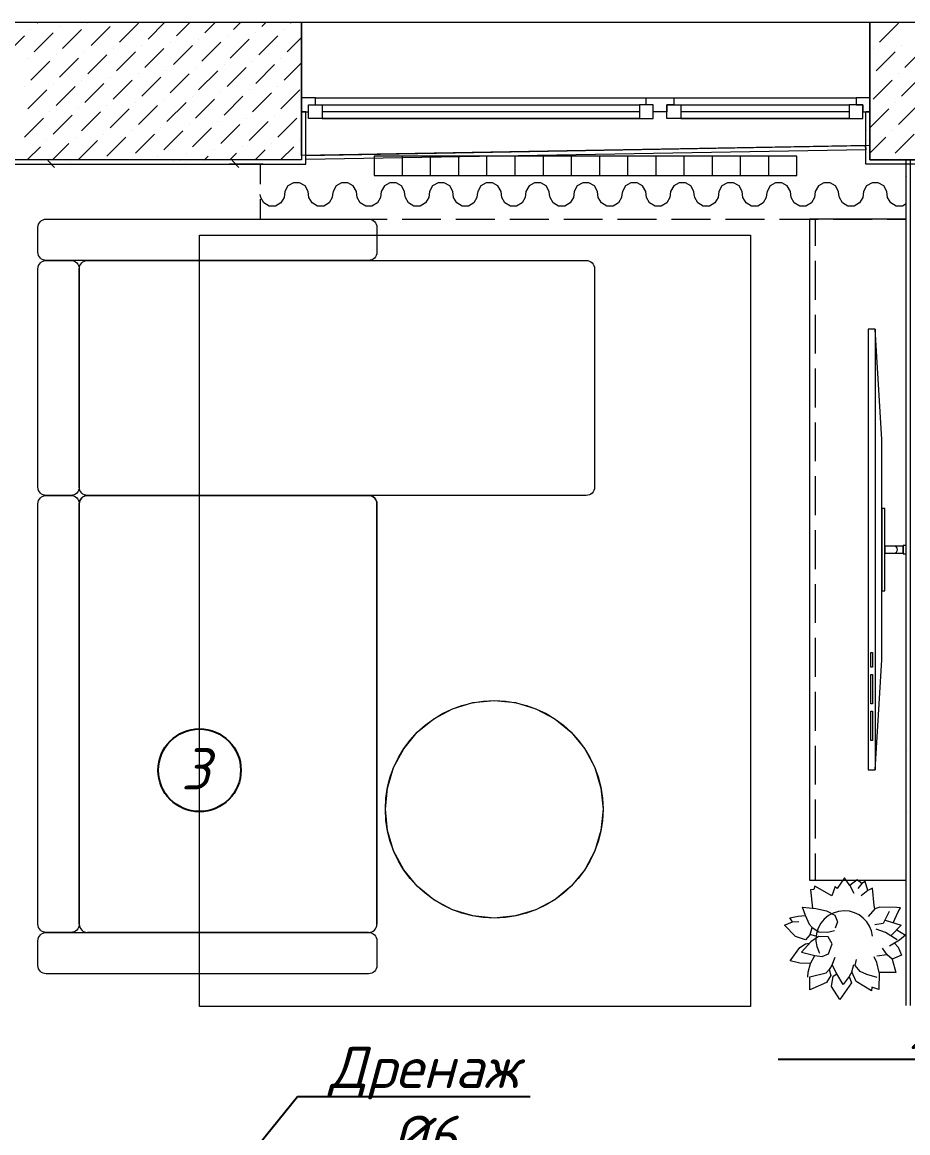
# Model space of a CAD drawing. Header units: millimetres. Extents: x 3082 to 230946, y 1570 to 312844.
# Drawn here: x 46349 to 49563, y 120933 to 124965 of the extents above; entities that cross this region are included whole.
import ezdxf
from ezdxf import colors
from ezdxf.entities.mleader import LeaderData, LeaderLine
from ezdxf.math import Vec2, Vec3

# ---------------------------------------------------------------- set-up
doc = ezdxf.new("R2010")
doc.units = ezdxf.units.MM
for name, color, linetype in [('PDF2_!штукатурка', 7, 'Continuous'), ('PDF2_06_3 Размеры потолка', 7, 'Continuous'), ('кондиционирование', 5, 'Continuous')]:
    doc.layers.add(name, color=color, linetype=linetype)
for name, color, linetype, true_color in [('PDF2_02_01 Стены несущие', 8, 'Continuous', 0x7e7e7e), ('PDF2_02_02 Перегородки', 8, 'Continuous', 0x7e7e7e), ('PDF2_02_04 Стояки отопления', 253, 'Continuous', 0xaaaaaa), ('PDF2_04_1 Мебель', 253, 'Continuous', 0xaaaaaa), ('PDF2_04_3 Декор', 253, 'Continuous', 0xaaaaaa)]:
    doc.layers.add(name, color=color, linetype=linetype, true_color=true_color)
doc.styles.add('ls_200', font='isocpeui.ttf', dxfattribs={"height": 200})

# ---------------------------------------------------------------- blocks, each defined once
blk = doc.blocks.new('ереьтекркер')
at = {"layer": 'PDF2_!штукатурка', "lineweight": 15}
for points in [[(4267, 6765.3), (4267, 6924), (4252, 6924), (4252, 6749), (3033, 6749), (3033, 6948.9), (3018, 6948.9), (3018, 6798)], [(3018, 6783), (3018, 6734), (3033, 6734), (4252, 6734), (4267, 6734), (4267, 6750.3), (4266.8, 6765.3)]]:
    blk.add_lwpolyline(points, dxfattribs=at)
blk.add_lwpolyline([(6299, 6785.8), (6298.8, 6800.8), (6299, 6800.8), (6299, 6924.3), (6314, 6924.3), (6314, 6749), (7524, 6749), (7524, 6912), (7539, 6912), (7539, 6778.2), (7539.2, 6763.2), (7539, 6763.2), (7539, 6734), (7524, 6734), (6314, 6734), (6299, 6734)], close=True, dxfattribs=at)
at = {"layer": 'PDF2_!штукатурка', "color": 8, "lineweight": 15, "true_color": 0x7e7e7e}
for points in [[(6302.4, 6857.5), (6302.4, 6857.5)], [(6309.8, 6818.9), (6309.8, 6818.9)], [(3241.1, 6749), (3241.1, 6749)], [(3340, 6744.7), (3340, 6744.7)], [(3411.9, 6740.4), (3411.9, 6740.4)], [(3785.4, 6744.7), (3785.4, 6744.7)], [(3831, 6740.2), (3831, 6740.2)], [(3896.8, 6744.7), (3896.8, 6744.7)]]:
    blk.add_lwpolyline(points, dxfattribs=at)
at = {"layer": 'PDF2_!штукатурка', "color": 151, "lineweight": 9, "true_color": 0x97c8ff}
blk.add_lwpolyline([(4267, 6750.3), (4266.8, 6765.3), (6298.8, 6800.8), (6299, 6785.8)], close=True, dxfattribs=at)
at = {"layer": 'PDF2_02_01 Стены несущие', "color": 7, "lineweight": 15}
for points in [[(4252, 7249), (4252, 6749), (3033, 6749), (3033, 7249), (4252, 7249), (4252, 6974), (4252, 6924), (4252, 6765)], [(7524, 7249), (7524, 6749), (6314, 6749), (6314, 7249), (7524, 7249), (7524, 6962), (7524, 6912), (7524, 6778)], [(6314, 7249), (6314, 6974), (6314, 6924), (6314, 6801)]]:
    blk.add_lwpolyline(points, dxfattribs=at)
at = {"layer": 'PDF2_02_01 Стены несущие', "lineweight": 15}
for points in [[(3269.2, 7222), (3269.2, 7222)], [(3292.2, 7245), (3296.3, 7249)], [(3372.7, 7233.5), (3372.7, 7233.5)], [(3384.1, 7153), (3453.1, 7222)], [(3476.1, 7245), (3476.1, 7245)], [(3487.6, 7164.5), (3556.5, 7233.5)], [(3591, 7176), (3659.9, 7245)], [(3694.4, 7187.5), (3755.9, 7249)], [(3797.8, 7199), (3847.8, 7249)], [(3901.2, 7210.5), (3939.8, 7249)], [(4004.6, 7222), (4031.7, 7249)], [(4108, 7233.5), (4123.6, 7249)], [(4188.5, 7222), (4188.5, 7222)], [(4211.5, 7245), (4215.5, 7249)], [(6314, 7233.3), (6314.2, 7233.5)], [(6348.7, 7176), (6417.6, 7245)], [(3177.3, 7130), (3246.3, 7199)], [(3280.7, 7141.5), (3349.7, 7210.5)], [(3878.2, 7187.5), (3878.2, 7187.5)], [(3981.7, 7199), (3981.7, 7199)], [(3993.1, 7118.6), (4062.1, 7187.5)], [(4085.1, 7210.5), (4085.1, 7210.5)], [(4096.6, 7130), (4165.5, 7199)], [(4200, 7141.5), (4252, 7193.6)], [(3464.6, 7141.5), (3464.6, 7141.5)], [(3568, 7153), (3568, 7153)], [(3579.5, 7072.6), (3648.4, 7141.5)], [(3671.4, 7164.5), (3671.4, 7164.5)], [(3682.9, 7084.1), (3751.8, 7153)], [(3774.8, 7176), (3774.8, 7176)], [(3786.3, 7095.6), (3855.3, 7164.5)], [(3889.7, 7107.1), (3958.7, 7176)], [(6325.7, 7153), (6325.7, 7153)], [(6337.2, 7072.6), (6406.1, 7141.5)], [(6429.1, 7164.5), (6429.1, 7164.5)], [(6440.6, 7084.1), (6509.6, 7153)], [(3257.7, 7118.6), (3257.7, 7118.6)], [(3269.2, 7038.1), (3338.2, 7107.1)], [(3361.2, 7130), (3361.2, 7130)], [(3372.7, 7049.6), (3441.6, 7118.6)], [(3476.1, 7061.1), (3545, 7130)], [(4073.6, 7107.1), (4073.6, 7107.1)], [(4177, 7118.6), (4177, 7118.6)], [(4188.5, 7038.1), (4252, 7101.7)], [(3659.9, 7061.1), (3659.9, 7061.1)], [(3763.3, 7072.6), (3763.3, 7072.6)], [(3774.8, 6992.2), (3843.8, 7061.1)], [(3866.7, 7084.1), (3866.7, 7084.1)], [(3878.2, 7003.6), (3947.2, 7072.6)], [(3970.2, 7095.6), (3970.2, 7095.6)], [(3981.7, 7015.1), (4050.6, 7084.1)], [(4085.1, 7026.6), (4154, 7095.6)], [(6417.6, 7061.1), (6417.6, 7061.1)], [(3349.7, 7026.6), (3349.7, 7026.6)], [(3453.1, 7038.1), (3453.1, 7038.1)], [(3464.6, 6957.7), (3533.5, 7026.6)], [(3556.5, 7049.6), (3556.5, 7049.6)], [(3568, 6969.2), (3636.9, 7038.1)], [(3671.4, 6980.7), (3740.4, 7049.6)], [(6314.2, 7049.6), (6314.2, 7049.6)], [(6325.7, 6969.2), (6394.7, 7038.1)], [(6429.1, 6980.7), (6498.1, 7049.6)], [(3246.3, 7015.1), (3246.3, 7015.1)], [(3257.7, 6934.7), (3326.7, 7003.6)], [(3361.2, 6946.2), (3430.1, 7015.1)], [(3855.3, 6980.7), (3855.3, 6980.7)], [(3958.7, 6992.2), (3958.7, 6992.2)], [(3970.2, 6911.7), (4039.1, 6980.7)], [(4062.1, 7003.6), (4062.1, 7003.6)], [(4073.6, 6923.2), (4142.5, 6992.2)], [(4165.5, 7015.1), (4165.5, 7015.1)], [(4177, 6934.7), (4245.9, 7003.6)], [(3545, 6946.2), (3545, 6946.2)], [(3648.4, 6957.7), (3648.4, 6957.7)], [(3659.9, 6877.3), (3728.9, 6946.2)], [(3751.8, 6969.2), (3751.8, 6969.2)], [(3763.3, 6888.7), (3832.3, 6957.7)], [(3866.7, 6900.2), (3935.7, 6969.2)], [(6406.1, 6957.7), (6406.1, 6957.7)], [(6417.6, 6877.3), (6486.6, 6946.2)], [(3246.3, 6831.3), (3315.2, 6900.2)], [(3338.2, 6923.2), (3338.2, 6923.2)], [(3349.7, 6842.8), (3418.6, 6911.7)], [(3441.6, 6934.7), (3441.6, 6934.7)], [(3453.1, 6854.3), (3522, 6923.2)], [(3556.5, 6865.8), (3625.4, 6934.7)], [(4050.6, 6900.2), (4050.6, 6900.2)], [(4154, 6911.7), (4154, 6911.7)], [(4165.5, 6831.3), (4234.4, 6900.2)], [(6314.2, 6865.8), (6383.2, 6934.7)], [(3740.4, 6865.8), (3740.4, 6865.8)], [(3843.8, 6877.3), (3843.8, 6877.3)], [(3855.3, 6796.8), (3924.2, 6865.8)], [(3947.2, 6888.7), (3947.2, 6888.7)], [(3958.7, 6808.3), (4027.6, 6877.3)], [(4062.1, 6819.8), (4131, 6888.7)], [(3326.7, 6819.8), (3326.7, 6819.8)], [(3430.1, 6831.3), (3430.1, 6831.3)], [(3441.6, 6750.9), (3510.5, 6819.8)], [(3533.5, 6842.8), (3533.5, 6842.8)], [(3545, 6762.3), (3614, 6831.3)], [(3636.9, 6854.3), (3636.9, 6854.3)], [(3648.4, 6773.8), (3717.4, 6842.8)], [(3751.8, 6785.3), (3820.8, 6854.3)], [(4245.9, 6819.8), (4245.9, 6819.8)], [(6314, 6773.7), (6371.7, 6831.3)], [(6394.7, 6854.3), (6394.7, 6854.3)], [(6406.1, 6773.8), (6475.1, 6842.8)], [(3255.9, 6749), (3303.7, 6796.8)], [(3347.8, 6749), (3407.1, 6808.3)], [(3935.7, 6785.3), (3935.7, 6785.3)], [(4039.1, 6796.8), (4039.1, 6796.8)], [(4083.2, 6749), (4119.5, 6785.3)], [(4142.5, 6808.3), (4142.5, 6808.3)], [(4175.2, 6749), (4223, 6796.8)], [(3625.4, 6750.9), (3625.4, 6750.9)], [(3728.9, 6762.3), (3728.9, 6762.3)], [(3807.5, 6749), (3809.3, 6750.9)], [(3832.3, 6773.8), (3832.3, 6773.8)], [(3899.4, 6749), (3912.7, 6762.3)], [(3991.3, 6749), (4016.1, 6773.8)], [(6383.2, 6750.9), (6383.2, 6750.9)]]:
    blk.add_lwpolyline(points, dxfattribs=at)
at = {"layer": 'PDF2_02_01 Стены несущие', "color": 151, "lineweight": 9, "true_color": 0x97c8ff}
for points in [[(4277, 6949), (4302, 6949), (4302, 6974), (4252, 6974), (4252, 7249), (6314, 7249), (6314, 6974), (6264, 6974), (6264, 6949), (6289, 6949), (6289, 6924), (6314, 6924), (6314, 6801), (4252, 6765), (4252, 6924), (4277, 6924)], [(4252, 6924), (4252, 6974)], [(4327, 6899), (4277, 6899), (4277, 6949), (4327, 6949), (4327, 6899), (5477.6, 6899), (5527.6, 6899), (5527.6, 6949), (5477.6, 6949), (5477.6, 6899)], [(5552.6, 6974), (5602.6, 6974), (5602.6, 6949), (5577.6, 6949), (5577.6, 6924), (5552.6, 6924), (5527.6, 6924), (5527.6, 6949), (5502.6, 6949), (5502.6, 6974)], [(5627.6, 6899), (5577.6, 6899), (5577.6, 6949), (5627.6, 6949), (5627.6, 6899), (6239, 6899), (6289, 6899), (6289, 6949), (6239, 6949), (6239, 6899)], [(6314, 6924), (6314, 6974)]]:
    blk.add_lwpolyline(points, close=True, dxfattribs=at)
for points in [[(4302, 6974), (5502.6, 6974)], [(4327, 6949), (5477.6, 6949)], [(5602.6, 6974), (6264, 6974)], [(5627.6, 6949), (6239, 6949)], [(5477.6, 6924), (4327, 6924)], [(6239, 6924), (5627.6, 6924)]]:
    blk.add_lwpolyline(points, dxfattribs=at)
at = {"layer": 'PDF2_02_02 Перегородки', "color": 7, "lineweight": 15}
blk.add_lwpolyline([(6460.4, 6749), (6460.4, 3397, 0.414187), (7060.4, 2797), (7990.1, 2797), (8040.1, 2797), (8040.1, 2782), (7060.4, 2782, -0.414207), (6445.4, 3397), (6445.4, 6749), (6575.4, 6749), (6575.4, 3397, 0.414201), (7060.4, 2912), (8052.1, 2912), (8052.1, 2897), (7990.1, 2897), (7060.4, 2897, -0.414225), (6560.4, 3397), (6560.4, 6749)], format="xyb", dxfattribs=at)
at = {"layer": 'PDF2_02_02 Перегородки', "lineweight": 15}
for points in [[(6448.2, 6687.1), (6448.2, 6687.1)], [(6446, 6462.9), (6446, 6462.9)], [(6451.3, 4606.2), (6451.3, 4606.2)], [(6449.2, 4382), (6449.2, 4382)], [(6447, 4157.7), (6447, 4157.7)]]:
    blk.add_lwpolyline(points, dxfattribs=at)
at = {"layer": 'PDF2_02_04 Стояки отопления', "lineweight": 5}
blk.add_lwpolyline([(6049.5, 6762.8), (4515.5, 6762.8), (4515.5, 6692.9), (6049.5, 6692.9)], close=True, dxfattribs=at)
for points in [[(4617.8, 6692.9), (4617.8, 6762.8)], [(4720.1, 6692.9), (4720.1, 6762.8)], [(4822.3, 6692.9), (4822.3, 6762.8)], [(4924.6, 6692.9), (4924.6, 6762.8)], [(5026.9, 6692.9), (5026.9, 6762.8)], [(5129.1, 6692.9), (5129.1, 6762.8)], [(5231.4, 6692.9), (5231.4, 6762.8)], [(5333.7, 6692.9), (5333.7, 6762.8)], [(5435.9, 6692.9), (5435.9, 6762.8)], [(5538.2, 6692.9), (5538.2, 6762.8)], [(5640.5, 6692.9), (5640.5, 6762.8)], [(5742.7, 6692.9), (5742.7, 6762.8)], [(5845, 6692.9), (5845, 6762.8)], [(5947.3, 6692.9), (5947.3, 6762.8)]]:
    blk.add_lwpolyline(points, dxfattribs=at)
at = {"layer": 'PDF2_04_1 Мебель', "lineweight": 5}
for points in [[(4102, 6734), (4102, 6661.3)], [(6445.4, 6589), (6432.1, 6581.3), (6409.5, 6581.3), (6389.8, 6592.7), (6378.5, 6612.3), (6377, 6623.6), (6375.5, 6634.9), (6364.2, 6654.5), (6344.6, 6665.9), (6322, 6665.9), (6302.3, 6654.5), (6291, 6634.9), (6289.5, 6623.6), (6288, 6612.3), (6276.7, 6592.7), (6257.1, 6581.3), (6234.5, 6581.3), (6214.8, 6592.7), (6203.5, 6612.3), (6202, 6623.6), (6200.5, 6634.9), (6189.2, 6654.5), (6169.6, 6665.9), (6147, 6665.9), (6127.3, 6654.5), (6116, 6634.9), (6114.5, 6623.6), (6113, 6612.3), (6101.7, 6592.7), (6082.1, 6581.3), (6059.5, 6581.3), (6039.8, 6592.7), (6028.5, 6612.3), (6027, 6623.6), (6025.5, 6634.9), (6014.2, 6654.5), (5994.6, 6665.9), (5972, 6665.9), (5952.3, 6654.5), (5941, 6634.9), (5939.5, 6623.6), (5938, 6612.3), (5926.7, 6592.7), (5907.1, 6581.3), (5884.5, 6581.3), (5864.8, 6592.7), (5853.5, 6612.3), (5852, 6623.6), (5850.5, 6634.9), (5839.2, 6654.5), (5819.6, 6665.9), (5797, 6665.9), (5777.3, 6654.5), (5766, 6634.9), (5764.5, 6623.6), (5763, 6612.3), (5751.7, 6592.7), (5732.1, 6581.3), (5709.5, 6581.3), (5689.8, 6592.7), (5678.5, 6612.3), (5677, 6623.6), (5675.5, 6634.9), (5664.2, 6654.5), (5644.6, 6665.9), (5622, 6665.9), (5602.3, 6654.5), (5591, 6634.9), (5589.5, 6623.6), (5588, 6612.3), (5576.7, 6592.7), (5557.1, 6581.3), (5534.5, 6581.3), (5514.8, 6592.7), (5503.5, 6612.3), (5502, 6623.6), (5500.5, 6634.9), (5489.2, 6654.5), (5469.6, 6665.9), (5447, 6665.9), (5427.3, 6654.5), (5416, 6634.9), (5414.5, 6623.6), (5413, 6612.3), (5401.7, 6592.7), (5382.1, 6581.3), (5359.5, 6581.3), (5339.8, 6592.7), (5328.5, 6612.3), (5327, 6623.6), (5325.5, 6634.9), (5314.2, 6654.5), (5294.6, 6665.9), (5272, 6665.9), (5252.3, 6654.5), (5241, 6634.9), (5239.5, 6623.6), (5238, 6612.3), (5226.7, 6592.7), (5207.1, 6581.3), (5184.5, 6581.3), (5164.8, 6592.7), (5153.5, 6612.3), (5152, 6623.6), (5150.5, 6634.9), (5139.2, 6654.5), (5119.6, 6665.9), (5097, 6665.9), (5077.3, 6654.5), (5066, 6634.9), (5064.5, 6623.6), (5063, 6612.3), (5051.7, 6592.7), (5032.1, 6581.3), (5009.5, 6581.3), (4989.8, 6592.7), (4978.5, 6612.3), (4977, 6623.6), (4975.5, 6634.9), (4964.2, 6654.5), (4944.6, 6665.9), (4922, 6665.9), (4902.3, 6654.5), (4891, 6634.9), (4889.5, 6623.6), (4888, 6612.3), (4876.7, 6592.7), (4857.1, 6581.3), (4834.5, 6581.3), (4814.8, 6592.7), (4803.5, 6612.3), (4802, 6623.6), (4800.5, 6634.9), (4789.2, 6654.5), (4769.6, 6665.9), (4747, 6665.9), (4727.3, 6654.5), (4716, 6634.9), (4714.5, 6623.6), (4713, 6612.3), (4701.7, 6592.7), (4682.1, 6581.3), (4659.5, 6581.3), (4639.8, 6592.7), (4628.5, 6612.3), (4627, 6623.6), (4625.5, 6634.9), (4614.2, 6654.5), (4594.6, 6665.9), (4572, 6665.9), (4552.3, 6654.5), (4541, 6634.9), (4539.5, 6623.6), (4538, 6612.3), (4526.7, 6592.7), (4507.1, 6581.3), (4484.5, 6581.3), (4464.8, 6592.7), (4453.5, 6612.3), (4452, 6623.6), (4450.5, 6634.9), (4439.2, 6654.5), (4419.6, 6665.9), (4397, 6665.9), (4377.3, 6654.5), (4366, 6634.9), (4364.5, 6623.6), (4363, 6612.3), (4351.7, 6592.7), (4332.1, 6581.3), (4309.5, 6581.3), (4289.8, 6592.7), (4278.5, 6612.3), (4277, 6623.6), (4275.5, 6634.9), (4264.2, 6654.5), (4244.6, 6665.9), (4222, 6665.9), (4202.3, 6654.5), (4191, 6634.9), (4189.5, 6623.6), (4188, 6612.3), (4176.7, 6592.7), (4157.1, 6581.3), (4134.5, 6581.3), (4114.8, 6592.7), (4103.5, 6612.3), (4102, 6623.6)], [(4102, 6623.6), (4102, 6623.6)], [(4277, 6623.6), (4277, 6623.6)], [(4277, 6623.6), (4277, 6623.6)], [(4452, 6623.6), (4452, 6623.6)], [(4452, 6623.6), (4452, 6623.6)], [(4627, 6623.6), (4627, 6623.6)], [(4627, 6623.6), (4627, 6623.6)], [(4802, 6623.6), (4802, 6623.6)], [(4802, 6623.6), (4802, 6623.6)], [(4977, 6623.6), (4977, 6623.6)], [(4977, 6623.6), (4977, 6623.6)], [(5152, 6623.6), (5152, 6623.6)], [(5152, 6623.6), (5152, 6623.6)], [(5327, 6623.6), (5327, 6623.6)], [(5327, 6623.6), (5327, 6623.6)], [(5502, 6623.6), (5502, 6623.6)], [(5502, 6623.6), (5502, 6623.6)], [(5677, 6623.6), (5677, 6623.6)], [(5677, 6623.6), (5677, 6623.6)], [(5852, 6623.6), (5852, 6623.6)], [(5852, 6623.6), (5852, 6623.6)], [(6027, 6623.6), (6027, 6623.6)], [(6027, 6623.6), (6027, 6623.6)], [(6202, 6623.6), (6202, 6623.6)], [(6202, 6623.6), (6202, 6623.6)], [(6377, 6623.6), (6377, 6623.6)], [(6377, 6623.6), (6377, 6623.6)], [(4102, 6606.8), (4102, 6534), (4170.6, 6534)], [(4225.1, 6534), (4366.2, 6534)], [(4420.7, 6534), (4561.8, 6534)], [(4616.3, 6534), (4757.5, 6534)], [(4812, 6534), (4953.1, 6534)], [(5007.6, 6534), (5148.7, 6534)], [(5203.2, 6534), (5344.3, 6534)], [(5398.8, 6534), (5539.9, 6534)], [(5594.4, 6534), (5735.5, 6534)], [(5790, 6534), (5931.1, 6534)], [(5985.6, 6534), (6126.7, 6534)], [(6145.4, 6534), (6095.4, 6534), (6095.4, 6437.1)], [(6115.4, 6534), (6115.4, 6437.1)], [(6181.2, 6534), (6322.3, 6534)], [(6341, 6534), (6199.9, 6534)], [(6376.8, 6534), (6445.4, 6534)], [(6445.4, 6437.1), (6445.4, 6534), (6395.5, 6534)], [(6095.4, 6382.6), (6095.4, 6241.5)], [(6115.4, 6382.6), (6115.4, 6241.5)], [(6445.4, 6241.5), (6445.4, 6382.6)], [(6095.4, 6187), (6095.4, 6045.9)], [(6115.4, 6187), (6115.4, 6045.9)], [(6445.4, 6045.9), (6445.4, 6187)], [(6332.9, 6134), (6332.9, 4534)], [(6095.4, 5991.4), (6095.4, 5850.3)], [(6115.4, 5991.4), (6115.4, 5850.3)], [(6445.4, 5850.3), (6445.4, 5991.4)], [(6095.4, 5795.8), (6095.4, 5654.7)], [(6115.4, 5795.8), (6115.4, 5654.7)], [(6445.4, 5654.7), (6445.4, 5795.8)], [(6095.4, 5600.2), (6095.4, 5459.1)], [(6115.4, 5600.2), (6115.4, 5459.1)], [(6445.4, 5459.1), (6445.4, 5600.2)], [(6095.4, 5404.6), (6095.4, 5263.5)], [(6115.4, 5404.6), (6115.4, 5263.5)], [(6445.4, 5263.5), (6445.4, 5404.6)], [(6095.4, 5209), (6095.4, 5067.9)], [(6115.4, 5209), (6115.4, 5067.9)], [(6445.4, 5067.9), (6445.4, 5209)], [(6095.4, 5013.4), (6095.4, 4872.2)], [(6115.4, 5013.4), (6115.4, 4872.2)], [(6445.4, 4872.2), (6445.4, 5013.4)], [(6095.4, 4817.7), (6095.4, 4676.6)], [(6115.4, 4817.7), (6115.4, 4676.6)], [(6445.4, 4676.6), (6445.4, 4817.7)], [(6095.4, 4622.1), (6095.4, 4481)], [(6115.4, 4622.1), (6115.4, 4481)], [(6445.4, 4481), (6445.4, 4622.1)], [(6095.4, 4426.5), (6095.4, 4285.4)], [(6115.4, 4426.5), (6115.4, 4285.4)], [(6445.4, 4285.4), (6445.4, 4426.5)], [(6095.4, 4230.9), (6095.4, 4134), (6145.4, 4134)], [(6115.4, 4230.9), (6115.4, 4134)], [(6395.5, 4134), (6445.4, 4134), (6445.4, 4230.9)], [(6199.9, 4134), (6341, 4134)]]:
    blk.add_lwpolyline(points, dxfattribs=at)
for points in [[(3295, 6504, -0.414), (3325, 6534), (4495, 6534, -0.414625), (4525, 6504), (4525, 6414, -0.414625), (4495, 6384), (3325, 6384), (3415, 6384, -0.414625), (3445, 6354, -0.414), (3475, 6384), (5285, 6384, -0.414625), (5315, 6354), (5315, 5560.8, -0.414625), (5285, 5530.8), (3475, 5530.8, -0.414), (3445, 5560.8, -0.414625), (3415, 5530.8, -0.414563), (3445, 5500.8, -0.413938), (3475, 5530.8, 0.413938), (3445, 5500.8), (3445, 3974, -0.414625), (3415, 3944), (3325, 3944), (4495, 3944, -0.414625), (4525, 3914), (4525, 3824, -0.414625), (4495, 3794), (3325, 3794)], [(3325, 3794, -0.414), (3295, 3824), (3295, 3914, -0.414), (3325, 3944, -0.414), (3295, 3974), (3295, 5500.8, -0.413938), (3325, 5530.8, -0.414), (3295, 5560.8), (3295, 6354, -0.414), (3325, 6384, -0.414), (3295, 6414), (3295, 6504)], [(6401.7, 5321.5, 0.41415), (6414.2, 5334, 0.41415), (6401.7, 5346.5)]]:
    blk.add_lwpolyline(points, format="xyb", dxfattribs=at)
for points in [[(6095.4, 6534), (6095.4, 4134), (6445.4, 4134), (6445.4, 6534)], [(3445, 5560.8), (3445, 6354)], [(6307.9, 6134), (6307.9, 4534), (6332.9, 4534), (6357.9, 4934), (6357.9, 5734), (6332.9, 6134)], [(3415, 5530.8), (3325, 5530.8)], [(4495, 5530.8), (3475, 5530.8)], [(3445, 5500.8), (3445, 3974)], [(4525, 3974), (4525, 5500.8)], [(6357.9, 5484), (6357.9, 5184), (6367.9, 5184), (6367.9, 5484)], [(6367.9, 5346.5), (6367.9, 5321.5), (6435.4, 5321.5), (6435.4, 5346.5)], [(6435.4, 5349), (6435.4, 5319), (6445.4, 5319), (6445.4, 5349)], [(6317.9, 4907.4), (6317.9, 4960.7), (6324.2, 4960.7), (6324.2, 4907.4)], [(6317.9, 4774), (6317.9, 4880.7), (6324.2, 4880.7), (6324.2, 4774)], [(4950.9, 3996.4), (4873.8, 4004), (4799.7, 4026.5), (4731.4, 4063), (4671.6, 4112.1), (4622.4, 4172), (4585.9, 4240.2), (4563.5, 4314.3), (4555.9, 4391.4), (4563.5, 4468.5), (4585.9, 4542.6), (4622.4, 4610.9), (4671.6, 4670.7), (4731.4, 4719.8), (4799.7, 4756.3), (4873.8, 4778.8), (4950.9, 4786.4), (5027.9, 4778.8), (5102, 4756.3), (5170.3, 4719.8), (5230.2, 4670.7), (5279.3, 4610.9), (5315.8, 4542.6), (5338.3, 4468.5), (5345.9, 4391.4), (5338.3, 4314.3), (5315.8, 4240.2), (5279.3, 4172), (5230.2, 4112.1), (5170.3, 4063), (5102, 4026.5), (5027.9, 4004)], [(6317.9, 4640.7), (6317.9, 4747.4), (6324.2, 4747.4), (6324.2, 4640.7)], [(3475, 3944), (4495, 3944)]]:
    blk.add_lwpolyline(points, close=True, dxfattribs=at)
blk.add_lwpolyline([(4525, 5500.8, 0.414563), (4495, 5530.8, -0.414563)], format="xyb", close=True, dxfattribs=at)
at = {"layer": 'PDF2_04_1 Мебель', "color": 7, "lineweight": 0}
blk.add_circle((4950.9, 4391.4), 395, dxfattribs=at)
at = {"layer": 'PDF2_04_1 Мебель', "lineweight": 5}
for centre, start, end in [((3475, 3974), 180.0209, 269.9791), ((3475, 3974), 180.0209, 269.9791), ((4495, 3974), 269.9598, 0.0402), ((4495, 3974), 269.9598, 0.0402)]:
    blk.add_arc(centre, 30, start, end, dxfattribs=at)
at = {"layer": 'PDF2_04_3 Декор', "lineweight": 5}
blk.add_lwpolyline([(5881.4, 3675.6), (3881.4, 3675.6), (3881.4, 6475.6), (5881.4, 6475.6)], close=True, dxfattribs=at)
for points in [[(6398.7, 3979.3), (6416.8, 4019.3), (6425.1, 4033.5), (6412, 4034.1), (6349.9, 4036.5), (6332.4, 4029.7), (6330, 4042.3), (6323.9, 4105.4), (6306.5, 4096.6), (6297.3, 4128.7), (6285.4, 4121.4), (6268.3, 4134.6), (6241.6, 4114.3), (6221.6, 4142.1), (6195.2, 4103.7), (6188.4, 4110.4), (6176.6, 4076.7), (6114.8, 4112.2), (6111.1, 4099.9), (6098.4, 4098.8), (6105.9, 4032.4)], [(6241.6, 4114.3), (6255.8, 4087.1)], [(6285.4, 4121.4), (6270.3, 4103.6)], [(6306.5, 4096.6), (6282.7, 4076.8)], [(6033.1, 3982.6), (6023.5, 3996.6), (6053.3, 4003.4), (6080.5, 4005.2), (6069.4, 4036.3), (6118.2, 4031.1), (6157, 4023.1), (6187.2, 4006.9), (6196.9, 3982.9), (6188.4, 3959.5)], [(6079.7, 4007), (6094.3, 3974.3), (6104.8, 3962.6)], [(6332.4, 4029.7), (6307.4, 4002.6)], [(6384.7, 4019.7), (6362.3, 3976), (6332.1, 3971.7)], [(6097.2, 3937), (6080.1, 3917.9), (6043.6, 3929.2), (6004.8, 3970.5), (6033.1, 3982.6), (6056.3, 3984.2)], [(6116.6, 3931.2), (6097.2, 3937), (6104.8, 3962.6), (6128.9, 3946.4), (6161.2, 3945.5), (6186.3, 3951.1)], [(6412.8, 3917.8), (6371.2, 3943.8), (6336.5, 3955.7)], [(6369.6, 3988.6), (6427.5, 3970.1), (6391, 3932.6)], [(6411.9, 3954.1), (6443.2, 3934.8), (6421.5, 3916.1), (6384.9, 3894.2)], [(6089, 3781.2), (6089.8, 3800.3), (6098.2, 3830.8), (6114.4, 3860.4), (6140.4, 3856.5), (6163.4, 3866.3), (6177.3, 3903.2), (6162.5, 3928.4), (6128, 3929.8), (6099.7, 3910.3), (6065.4, 3873), (6114.4, 3860.4)], [(6098.2, 3830.8), (6060.2, 3833.1), (6024.4, 3840.5), (6060.4, 3889), (6080, 3902.9), (6095, 3905.5)], [(6403.3, 3905.2), (6416.5, 3891), (6429, 3862), (6394.7, 3847.5), (6376.6, 3862.5), (6359.8, 3886.9)], [(6394.7, 3847.5), (6407.9, 3798.7), (6347.3, 3798.3), (6347.2, 3736.4), (6321.8, 3744.9), (6320.4, 3732), (6264.2, 3765.6), (6248.8, 3801.1), (6238.7, 3784.7), (6246.9, 3760.7), (6205.2, 3700.3), (6174.7, 3748.3), (6180.3, 3785.1), (6194.8, 3794.1), (6177.5, 3826.7), (6166.7, 3809.1), (6172.2, 3787.3), (6157, 3762.8), (6096.1, 3735.9), (6095.9, 3782.7), (6155.1, 3796.9), (6168.5, 3812)], [(6177.5, 3826.7), (6188.5, 3854.1)], [(6340.7, 3780.3), (6303.1, 3791.8), (6278.3, 3802.9), (6260.8, 3824.4), (6266, 3846.3)], [(6347.3, 3798.2), (6338.9, 3834.5), (6329.1, 3856)], [(6376.6, 3862.5), (6339.7, 3857.7)], [(6238.7, 3784.7), (6216.8, 3754.8), (6194.8, 3794.1)], [(6248.8, 3801.1), (6255.6, 3827.6)]]:
    blk.add_lwpolyline(points, dxfattribs=at)
blk.add_lwpolyline([(6323.9, 3930.7, 0.383131), (6221.3, 4022.8, 0.41415), (6118.2, 3919.7, 0.130752), (6131.9, 3868.3)], format="xyb", dxfattribs=at)
at = {"layer": 'PDF2_06_3 Размеры потолка', "lineweight": 15}
for points in [[(3355.3, 6721.5), (3330.3, 6746.5)], [(4112, 6734), (3988.6, 6734)], [(4024.5, 6721.5), (3999.5, 6746.5)]]:
    blk.add_lwpolyline(points, dxfattribs=at)
blk = doc.blocks.new('*U396')
at = {"linetype": 'ByBlock'}
blk.add_circle((0, 0), 150, dxfattribs=at)
at = {"linetype": 'ByBlock', "style": 'ls_200'}
blk.add_text('3', height=150, dxfattribs=at).set_placement((-67.4, -69.7))

msp = doc.modelspace()

# ---------------------------------------------------------------- block references
at = {"lineweight": 0}
msp.add_blockref('*U396', (46993, 122249.3), dxfattribs=at)
at = {"layer": 'кондиционирование', "color": 1}
msp.add_blockref('ереьтекркер', (43111.6, 117716.4), dxfattribs=at)

# ---------------------------------------------------------------- next in the draw order: leaders
at = {"color": 3, "lineweight": 18}
ml = msp.add_multileader_mtext('Standard', dxfattribs=at)
ml.set_content('Дренаж\\P%%C6', color=3, style='ls_200')
ml.set_leader_properties()
ml.build(insert=Vec2(0, 0))
ml.multileader.update_dxf_attribs({"text_left_attachment_type": 6, "text_right_attachment_type": 6, "dogleg_length": 0.36, "arrow_head_size": 0.353})
ctx = ml.context
ctx.base_point, ctx.char_height, ctx.arrow_head_size, ctx.landing_gap_size, ctx.plane_origin = Vec3(47438, 121065.4), 150, 0.353, 3.92, Vec3(44264, 120010.9)
ctx.left_attachment, ctx.right_attachment, ctx.text_align_type = 6, 6, 1
notes = []
notes.append((ctx, [(1, (1, 1, 0), (47348.8, 121065.4), (1, 0), 89.2, [(0, [(46871.4, 120475.4)], 0, [])])]))
ctx.mtext.insert, ctx.mtext.width, ctx.mtext.alignment, ctx.mtext.flow_direction = Vec3(47806.3, 121245.4), 743.829, 2, 5
ctx.mtext.has_bg_fill, ctx.mtext.bg_color, ctx.mtext.bg_scale_factor, ctx.mtext.bg_transparency, ctx.mtext.use_window_bg_color = 1, -1027028792, 1.5, 0, 1
at = {"layer": 'кондиционирование', "color": 0, "lineweight": 0}
ml = msp.add_multileader_mtext('Standard', dxfattribs=at)
ml.set_content('%%C6,35\\P%%C12,7\\Pпод потолком', style='ls_200')
ml.set_leader_properties()
ml.build(insert=Vec2(0, 0))
ml.multileader.update_dxf_attribs({"text_left_attachment_type": 6, "text_right_attachment_type": 6, "dogleg_length": 133.8, "arrow_head_size": 0.529})
ctx = ml.context
ctx.base_point, ctx.char_height, ctx.arrow_head_size, ctx.landing_gap_size, ctx.plane_origin = Vec3(49155.9, 121199.7), 150, 0.529, 5.88, Vec3(53926.5, 124031.8)
ctx.left_attachment, ctx.right_attachment, ctx.text_align_type = 6, 6, 1
notes.append((ctx, [(0, (1, 1, 0), (50629.9, 121199.7), (-1, 0), 133.8, [(0, [(51906, 120426.3)], 0, [])])]))
ctx.mtext.insert, ctx.mtext.width, ctx.mtext.alignment, ctx.mtext.flow_direction = Vec3(49826, 121379.7), 1382.975, 2, 5
ctx.mtext.has_bg_fill, ctx.mtext.bg_color, ctx.mtext.bg_scale_factor, ctx.mtext.bg_transparency, ctx.mtext.use_window_bg_color = 1, -1073741824, 1.1, 0, 1
for ctx, leaders in notes:
    for number, flags, end, landing, length, lines in leaders:
        leader = LeaderData()
        leader.index, (leader.has_last_leader_line, leader.has_dogleg_vector, leader.attachment_direction) = number, flags
        leader.last_leader_point, leader.dogleg_vector, leader.dogleg_length = Vec3(end), Vec3(landing), length
        for number, points, colour, breaks in lines:
            line = LeaderLine()
            line.index, line.vertices, line.color, line.breaks = number, Vec3.list(points), colors.encode_raw_color(colour), breaks
            leader.lines.append(line)
        ctx.leaders.append(leader)

doc.saveas('drawing.dxf')
